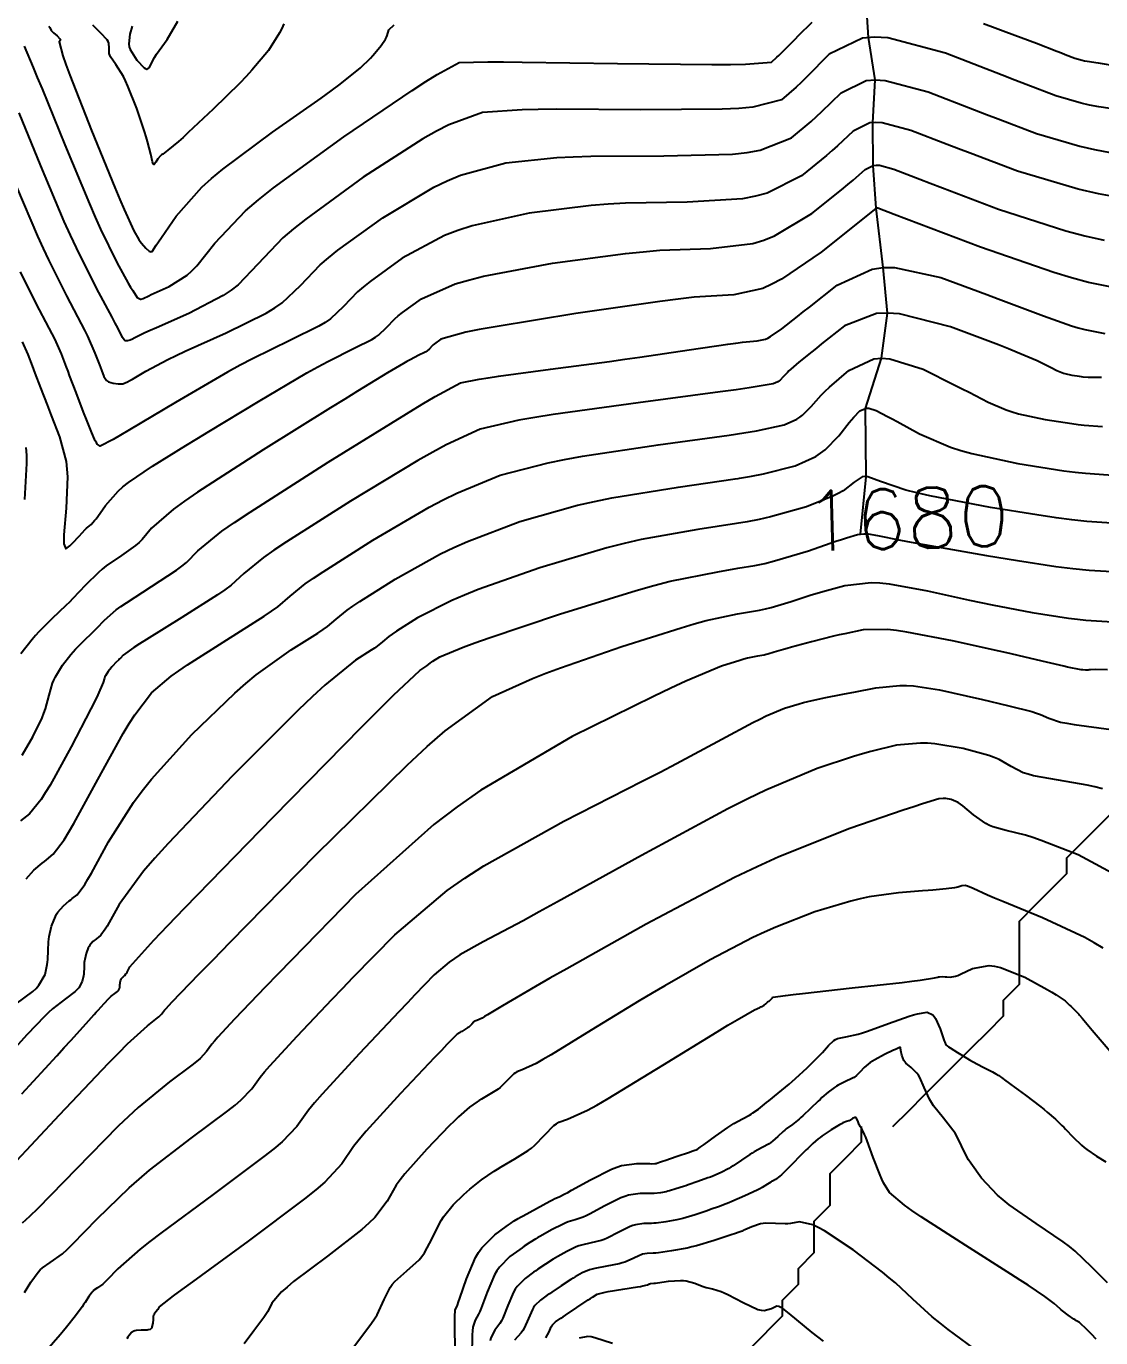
# Model space of a CAD drawing. Header units: metres. Extents: x 837475 to 838479, y 1189012 to 1191015.
# Drawn here: x 837773.2 to 837841.2, y 1189098.1 to 1189181 of the extents above; entities that cross this region are included whole.
import ezdxf

# ---------------------------------------------------------------- set-up
doc = ezdxf.new("R2010")
doc.units = ezdxf.units.M
doc.header["$LTSCALE"] = 0.3
for name, color, linetype in [('COTAS 10', 1, 'Continuous'), ('COTAS INT', 252, 'Continuous'), ('DRENAJE', 5, 'Continuous')]:
    doc.layers.add(name, color=color, linetype=linetype)
doc.styles.get("Standard").update_dxf_attribs({"font": 'simplex.shx'})

msp = doc.modelspace()

# ---------------------------------------------------------------- linework, layer by layer
at = {"layer": 'COTAS 10'}
for points in [[(837773.054, 1189179.788), (837773.627, 1189178.432), (837773.885, 1189177.808), (837774.185, 1189177.076), (837775.626, 1189173.535), (837777.177, 1189169.812), (837777.547, 1189168.965), (837777.891, 1189168.199), (837778.919, 1189166.098), (837779.639, 1189164.799), (837779.789, 1189164.539), (837779.919, 1189164.322), (837780.209, 1189163.896), (837780.36, 1189163.798), (837780.401, 1189163.787), (837780.442, 1189163.783), (837780.59, 1189163.829), (837780.929, 1189164), (837781.091, 1189164.075), (837781.283, 1189164.162), (837782.221, 1189164.577), (837783.354, 1189165.298), (837783.667, 1189165.578), (837783.981, 1189165.893), (837785.114, 1189167.32), (837787.056, 1189169.359), (837787.88, 1189170.06), (837788.827, 1189170.819), (837793.281, 1189174.053), (837797.601, 1189176.976), (837798.464, 1189177.54), (837799.183, 1189177.997), (837800.575, 1189178.761), (837802.383, 1189178.792), (837803.363, 1189178.786), (837804.551, 1189178.775), (837810.575, 1189178.686), (837816.561, 1189178.622), (837817.725, 1189178.627), (837818.675, 1189178.642), (837820.324, 1189178.778), (837820.662, 1189179.078), (837820.786, 1189179.196), (837820.922, 1189179.329), (837821.52, 1189179.935), (837822.336, 1189180.749), (837822.608, 1189181.012), (837822.902, 1189181.292)], [(837833.726, 1189181.223), (837834.471, 1189180.951), (837835.153, 1189180.7), (837837.085, 1189179.971), (837838.38, 1189179.469), (837838.66, 1189179.36), (837838.906, 1189179.265), (837839.511, 1189179.033), (837839.972, 1189178.898), (837840.127, 1189178.864), (837840.294, 1189178.831), (837840.997, 1189178.726), (837842.23, 1189178.52)], [(837843.664, 1189164.176), (837840.368, 1189164.832), (837839.305, 1189165.122), (837838.176, 1189165.459), (837833.554, 1189167.068), (837828.075, 1189169.146), (837827.05, 1189169.534), (837827.007, 1189169.544), (837826.996, 1189169.544), (837826.986, 1189169.542), (837826.953, 1189169.527), (837826.399, 1189169.089), (837823.458, 1189166.763), (837820.966, 1189165.047), (837820.352, 1189164.721), (837819.771, 1189164.461), (837817.95, 1189164.065), (837815.44, 1189163.899), (837814.425, 1189163.785), (837813.271, 1189163.642), (837807.95, 1189162.876), (837802.852, 1189162.042), (837801.839, 1189161.855), (837800.999, 1189161.688), (837799.406, 1189161.243), (837799.012, 1189160.957), (837798.928, 1189160.889), (837798.855, 1189160.828), (837798.684, 1189160.647), (837798.522, 1189160.494), (837798.456, 1189160.45), (837798.38, 1189160.404), (837798.028, 1189160.23), (837797.472, 1189159.951), (837797.268, 1189159.838), (837797.042, 1189159.711), (837796.044, 1189159.123), (837794.142, 1189157.958), (837793.346, 1189157.465), (837792.434, 1189156.9), (837788.166, 1189154.244), (837784.025, 1189151.579), (837783.193, 1189151.007), (837782.496, 1189150.507), (837781.115, 1189149.299), (837780.521, 1189148.584), (837780.321, 1189148.395), (837780.105, 1189148.209), (837779.2, 1189147.57), (837778.24, 1189146.909), (837777.991, 1189146.71), (837777.748, 1189146.503), (837776.933, 1189145.699), (837776.142, 1189144.857), (837775.915, 1189144.626), (837775.685, 1189144.396), (837774.826, 1189143.577), (837773.986, 1189142.743), (837773.767, 1189142.504), (837773.555, 1189142.262), (837772.838, 1189141.359)], [(837773.103, 1189151.116), (837773.232, 1189153.38), (837773.216, 1189153.915), (837773.176, 1189154.41)], [(837843.123, 1189149.535), (837840.263, 1189149.722), (837839.325, 1189149.827), (837838.324, 1189149.954), (837837.105, 1189150.146), (837834.178, 1189150.605), (837830.335, 1189151.345), (837829.525, 1189151.529), (837828.824, 1189151.703), (837827.21, 1189152.255), (837826.411, 1189152.547), (837826.224, 1189152.558), (837826.053, 1189152.537), (837825.56, 1189152.209), (837824.856, 1189151.649), (837824.551, 1189151.483), (837824.198, 1189151.312), (837822.529, 1189150.654), (837820.272, 1189150.014), (837819.549, 1189149.855), (837818.784, 1189149.703), (837818.113, 1189149.599), (837815.669, 1189149.218), (837812.071, 1189148.581), (837811.003, 1189148.333), (837809.903, 1189148.054), (837805.669, 1189146.788), (837801.78, 1189145.408), (837800.899, 1189145.058), (837800.102, 1189144.721), (837797.926, 1189143.62), (837796.598, 1189142.773), (837796.335, 1189142.597), (837796.117, 1189142.446), (837795.709, 1189142.113), (837795.381, 1189141.832), (837795.214, 1189141.715), (837795.013, 1189141.58), (837794.014, 1189140.949), (837792.081, 1189139.376), (837791.292, 1189138.647), (837790.393, 1189137.791), (837786.231, 1189133.639), (837782.163, 1189129.36), (837781.323, 1189128.423), (837780.608, 1189127.594), (837779.061, 1189125.499), (837778.437, 1189124.353), (837778.303, 1189124.123), (837778.187, 1189123.932), (837777.908, 1189123.555), (837777.729, 1189123.413), (837777.675, 1189123.369), (837777.62, 1189123.324), (837777.407, 1189123.145), (837777.203, 1189122.915), (837777.155, 1189122.837), (837777.109, 1189122.753), (837776.972, 1189122.4), (837776.881, 1189122.023), (837776.865, 1189121.924), (837776.852, 1189121.827), (837776.84, 1189121.499), (837776.83, 1189121.174), (837776.82, 1189121.08), (837776.806, 1189120.983), (837776.727, 1189120.62), (837776.503, 1189120.225), (837776.398, 1189120.109), (837776.274, 1189119.99), (837775.67, 1189119.536), (837774.856, 1189118.902), (837774.599, 1189118.67), (837774.33, 1189118.413), (837773.244, 1189117.277), (837772.086, 1189115.991)], [(837841.261, 1189132.803), (837840.782, 1189132.934), (837840.296, 1189133.052), (837838.487, 1189133.369), (837836.902, 1189133.64), (837836.557, 1189133.73), (837836.252, 1189133.826), (837835.491, 1189134.224), (837834.723, 1189134.664), (837834.415, 1189134.787), (837834.065, 1189134.909), (837832.453, 1189135.353), (837830.66, 1189135.655), (837830.196, 1189135.689), (837829.746, 1189135.701), (837828.236, 1189135.563), (837826.602, 1189135.169), (837826.073, 1189135.019), (837825.512, 1189134.852), (837823.212, 1189134.104), (837819.976, 1189132.734), (837818.826, 1189132.175), (837817.565, 1189131.539), (837812.092, 1189128.593), (837806.79, 1189125.655), (837805.638, 1189125.023), (837804.622, 1189124.471), (837802.092, 1189123.132), (837800.618, 1189122.311), (837800.268, 1189122.084), (837799.943, 1189121.857), (837798.98, 1189121.041), (837797.771, 1189119.783), (837797.291, 1189119.278), (837796.749, 1189118.705), (837794.265, 1189116.069), (837791.896, 1189113.49), (837791.426, 1189112.952), (837791.037, 1189112.491), (837790.301, 1189111.462), (837789.363, 1189110.479), (837788.846, 1189110.048), (837788.217, 1189109.547), (837785.016, 1189107.16), (837781.702, 1189104.711), (837781.001, 1189104.17), (837780.394, 1189103.69), (837778.986, 1189102.452), (837778.304, 1189101.751), (837778.155, 1189101.609), (837778.022, 1189101.488), (837777.687, 1189101.241), (837777.47, 1189101.098), (837777.411, 1189101.043), (837777.354, 1189100.981), (837777.153, 1189100.704), (837776.903, 1189100.321), (837776.814, 1189100.193), (837776.716, 1189100.055), (837776.294, 1189099.477), (837775.726, 1189098.754), (837775.536, 1189098.525), (837775.332, 1189098.283), (837774.479, 1189097.304)], [(837841.571, 1189101.573), (837840.563, 1189102.572), (837839.53, 1189103.567), (837839.167, 1189103.861), (837838.771, 1189104.163), (837837.065, 1189105.321), (837835.366, 1189106.497), (837834.974, 1189106.811), (837834.616, 1189107.118), (837833.609, 1189108.184), (837832.939, 1189109.126), (837832.794, 1189109.355), (837832.666, 1189109.57), (837832.35, 1189110.234), (837832.051, 1189110.851), (837831.933, 1189111.036), (837831.8, 1189111.228), (837831.196, 1189111.976), (837830.582, 1189112.754), (837830.444, 1189112.966), (837830.32, 1189113.176), (837829.984, 1189113.92), (837829.707, 1189114.56), (837829.62, 1189114.704), (837829.528, 1189114.834), (837829.155, 1189115.184), (837828.819, 1189115.461), (837828.749, 1189115.545), (837828.69, 1189115.632), (837828.562, 1189115.973), (837828.511, 1189116.265), (837828.501, 1189116.322), (837828.493, 1189116.368), (837828.478, 1189116.448), (837828.473, 1189116.457), (837828.471, 1189116.461), (837828.465, 1189116.463), (837828.45, 1189116.46), (837828.444, 1189116.458), (837828.418, 1189116.448), (837828.255, 1189116.372), (837828.163, 1189116.329), (837828.051, 1189116.276), (837827.479, 1189116.002), (837826.853, 1189115.67), (837826.707, 1189115.58), (837826.572, 1189115.491), (837826.186, 1189115.176), (837825.925, 1189114.91), (837825.87, 1189114.852), (837825.822, 1189114.8), (837825.71, 1189114.67), (837825.564, 1189114.561), (837825.494, 1189114.522), (837825.412, 1189114.479), (837825.011, 1189114.295), (837824.549, 1189114.067), (837824.429, 1189113.996), (837824.312, 1189113.922), (837823.915, 1189113.629), (837823.515, 1189113.278), (837823.396, 1189113.168), (837823.273, 1189113.052), (837822.797, 1189112.586), (837822.316, 1189112.126), (837822.19, 1189112.015), (837822.066, 1189111.911), (837821.644, 1189111.59), (837821.259, 1189111.304), (837821.159, 1189111.222), (837821.061, 1189111.138), (837820.733, 1189110.825), (837820.389, 1189110.52), (837820.282, 1189110.442), (837820.171, 1189110.367), (837819.725, 1189110.118), (837819.234, 1189109.855), (837819.094, 1189109.771), (837818.952, 1189109.681), (837818.426, 1189109.319), (837817.901, 1189108.959), (837817.759, 1189108.872), (837817.62, 1189108.79), (837817.132, 1189108.538), (837816.618, 1189108.319), (837816.462, 1189108.258), (837816.301, 1189108.196), (837815.671, 1189107.971), (837815.052, 1189107.76), (837814.898, 1189107.708), (837814.751, 1189107.659), (837814.281, 1189107.503), (837813.875, 1189107.381), (837813.767, 1189107.354), (837813.662, 1189107.329), (837813.3, 1189107.262), (837812.893, 1189107.225), (837812.76, 1189107.22), (837812.617, 1189107.216), (837812.027, 1189107.219), (837811.287, 1189107.107), (837811.049, 1189107.031), (837810.798, 1189106.936), (837809.774, 1189106.427), (837808.809, 1189105.906), (837808.594, 1189105.802), (837808.403, 1189105.715), (837807.905, 1189105.549), (837807.465, 1189105.42), (837807.311, 1189105.357), (837807.143, 1189105.282), (837806.419, 1189104.914), (837805.711, 1189104.522), (837805.554, 1189104.432), (837805.412, 1189104.35), (837805.04, 1189104.121), (837804.686, 1189103.877), (837804.557, 1189103.784), (837804.413, 1189103.682), (837803.782, 1189103.222), (837803.121, 1189102.557), (837802.959, 1189102.325), (837802.807, 1189102.071), (837802.334, 1189100.981), (837801.967, 1189099.962), (837801.881, 1189099.754), (837801.802, 1189099.577), (837801.576, 1189099.206), (837801.436, 1189098.759), (837801.411, 1189098.536), (837801.393, 1189098.269), (837801.38, 1189096.943)]]:
    msp.add_lwpolyline(points, dxfattribs=at)
at = {"layer": 'COTAS INT'}
for points in [[(837779.892, 1189181.05), (837779.737, 1189180.541), (837779.665, 1189179.923), (837779.701, 1189179.747), (837779.76, 1189179.568), (837780.175, 1189178.902), (837780.647, 1189178.414), (837780.742, 1189178.348), (837780.822, 1189178.311), (837780.983, 1189178.425), (837781.19, 1189178.884), (837781.299, 1189179.064), (837781.43, 1189179.268), (837782.091, 1189180.196), (837782.78, 1189181.363)], [(837774.618, 1189181.056), (837774.673, 1189180.957), (837774.77, 1189180.781), (837774.835, 1189180.71), (837774.87, 1189180.676), (837774.914, 1189180.636), (837775.133, 1189180.443), (837775.319, 1189180.244), (837775.341, 1189180.2), (837775.349, 1189180.162), (837775.273, 1189180.067), (837775.489, 1189179.168), (837775.682, 1189178.623), (837775.932, 1189177.949), (837777.315, 1189174.447), (837778.795, 1189170.835), (837779.107, 1189170.092), (837779.376, 1189169.461), (837779.992, 1189168.111), (837780.315, 1189167.563), (837780.398, 1189167.437), (837780.479, 1189167.323), (837780.752, 1189167.005), (837780.969, 1189166.825), (837781.014, 1189166.798), (837781.054, 1189166.781), (837781.143, 1189166.802), (837781.405, 1189167.196), (837781.553, 1189167.414), (837781.734, 1189167.68), (837782.659, 1189169.032), (837784.287, 1189170.858), (837784.911, 1189171.422), (837785.611, 1189172.011), (837788.764, 1189174.351), (837791.833, 1189176.497), (837792.48, 1189176.965), (837793.039, 1189177.377), (837794.324, 1189178.408), (837794.959, 1189179.034), (837795.108, 1189179.19), (837795.245, 1189179.339), (837795.644, 1189179.818), (837795.912, 1189180.234), (837795.968, 1189180.344), (837796.015, 1189180.452), (837796.116, 1189180.823), (837796.447, 1189181.129)], [(837789.481, 1189181.193), (837789.357, 1189180.909), (837789.211, 1189180.618), (837788.503, 1189179.519), (837787.451, 1189178.257), (837787.089, 1189177.863), (837786.695, 1189177.45), (837785.019, 1189175.799), (837783.435, 1189174.321), (837783.101, 1189174.016), (837782.811, 1189173.758), (837782.142, 1189173.202), (837781.816, 1189172.961), (837781.744, 1189172.9), (837781.68, 1189172.842), (837781.512, 1189172.654), (837781.38, 1189172.456), (837781.357, 1189172.419), (837781.286, 1189172.301), (837781.215, 1189172.336), (837781.191, 1189172.396), (837781.166, 1189172.477), (837781.061, 1189172.947), (837780.853, 1189173.761), (837780.764, 1189174.059), (837780.661, 1189174.387), (837780.171, 1189175.832), (837779.617, 1189177.263), (837779.473, 1189177.581), (837779.333, 1189177.867), (837778.86, 1189178.618), (837778.522, 1189179.102), (837778.467, 1189179.218), (837778.429, 1189179.328), (837778.428, 1189179.661), (837778.412, 1189179.98), (837778.364, 1189180.08), (837778.296, 1189180.185), (837777.894, 1189180.607), (837777.399, 1189181.118)], [(837843.46, 1189175.58), (837841.021, 1189175.945), (837840.441, 1189176.058), (837839.903, 1189176.176), (837838.304, 1189176.646), (837836.426, 1189177.366), (837835.711, 1189177.641), (837834.912, 1189177.95), (837831.322, 1189179.342), (837827.678, 1189180.309), (837826.843, 1189180.35), (837826.085, 1189180.293), (837823.979, 1189179.268), (837822.535, 1189177.813), (837822.195, 1189177.484), (837821.881, 1189177.187), (837820.96, 1189176.383), (837819.137, 1189175.926), (837818.253, 1189175.848), (837817.204, 1189175.791), (837812.05, 1189175.761), (837806.729, 1189175.8), (837805.575, 1189175.786), (837804.56, 1189175.762), (837802.05, 1189175.584), (837799.916, 1189174.806), (837799.139, 1189174.403), (837798.281, 1189173.918), (837794.506, 1189171.491), (837790.864, 1189168.846), (837790.089, 1189168.226), (837789.416, 1189167.653), (837787.828, 1189165.985), (837786.596, 1189164.685), (837786.146, 1189164.344), (837785.65, 1189164.01), (837783.468, 1189162.873), (837781.43, 1189161.976), (837781.024, 1189161.795), (837780.688, 1189161.642), (837780.044, 1189161.331), (837779.857, 1189161.227), (837779.807, 1189161.204), (837779.758, 1189161.185), (837779.592, 1189161.137), (837779.447, 1189161.153), (837779.413, 1189161.174), (837779.381, 1189161.202), (837779.284, 1189161.362), (837778.982, 1189161.965), (837778.82, 1189162.272), (837778.624, 1189162.639), (837777.633, 1189164.474), (837776.354, 1189167.019), (837775.976, 1189167.834), (837775.588, 1189168.697), (837774.102, 1189172.215), (837772.736, 1189175.557)], [(837772.578, 1189170.895), (837773.904, 1189167.757), (837774.25, 1189166.987), (837774.587, 1189166.26), (837775.728, 1189163.991), (837776.663, 1189162.224), (837776.87, 1189161.813), (837777.054, 1189161.437), (837777.534, 1189160.363), (837777.823, 1189159.619), (837777.888, 1189159.451), (837777.947, 1189159.3), (837778.103, 1189158.891), (837778.262, 1189158.641), (837778.323, 1189158.59), (837778.39, 1189158.547), (837778.693, 1189158.459), (837778.998, 1189158.431), (837779.066, 1189158.427), (837779.128, 1189158.424), (837779.293, 1189158.426), (837779.588, 1189158.555), (837779.732, 1189158.632), (837779.902, 1189158.728), (837780.741, 1189159.221), (837782.138, 1189159.965), (837782.661, 1189160.219), (837783.242, 1189160.493), (837785.829, 1189161.654), (837788.359, 1189162.902), (837788.904, 1189163.231), (837789.381, 1189163.552), (837790.542, 1189164.651), (837791.776, 1189165.946), (837792.299, 1189166.392), (837792.901, 1189166.874), (837795.731, 1189168.929), (837798.96, 1189170.861), (837799.814, 1189171.266), (837800.65, 1189171.615), (837803.525, 1189172.407), (837806.738, 1189172.732), (837807.788, 1189172.786), (837808.907, 1189172.825), (837813.525, 1189172.837), (837817.848, 1189172.96), (837818.78, 1189173.068), (837819.598, 1189173.209), (837821.596, 1189173.987), (837822.838, 1189175.026), (837823.179, 1189175.332), (837823.519, 1189175.645), (837824.734, 1189176.842), (837826.312, 1189177.609), (837826.88, 1189177.652), (837827.505, 1189177.621), (837830.235, 1189176.897), (837833.174, 1189175.76), (837833.931, 1189175.469), (837834.662, 1189175.188), (837837.097, 1189174.259), (837839.834, 1189173.454), (837840.755, 1189173.252), (837841.748, 1189173.059)], [(837842.396, 1189170.182), (837841.016, 1189170.453), (837839.732, 1189170.737), (837835.891, 1189171.872), (837832.899, 1189173.01), (837832.15, 1189173.296), (837831.437, 1189173.57), (837829.148, 1189174.453), (837827.332, 1189174.934), (837826.917, 1189174.955), (837826.539, 1189174.926), (837825.49, 1189174.416), (837824.502, 1189173.478), (837824.163, 1189173.18), (837823.796, 1189172.866), (837822.232, 1189171.591), (837820.06, 1189170.493), (837819.308, 1189170.289), (837818.491, 1189170.129), (837815, 1189169.913), (837811.084, 1189169.85), (837810, 1189169.786), (837808.916, 1189169.702), (837805, 1189169.23), (837801.384, 1189168.424), (837800.489, 1189168.129), (837799.64, 1189167.803), (837796.956, 1189166.367), (837794.938, 1189164.902), (837794.509, 1189164.558), (837794.136, 1189164.24), (837793.256, 1189163.316), (837792.428, 1189162.533), (837792.088, 1189162.304), (837791.699, 1189162.069), (837789.895, 1189161.18), (837787.491, 1189160.015), (837786.724, 1189159.607), (837785.913, 1189159.162), (837782.618, 1189157.248), (837779.709, 1189155.511), (837779.141, 1189155.179), (837778.676, 1189154.911), (837777.857, 1189154.477), (837777.679, 1189154.615), (837777.619, 1189154.706), (837777.555, 1189154.821), (837777.282, 1189155.43), (837776.952, 1189156.269), (837776.852, 1189156.528), (837776.748, 1189156.8), (837776.338, 1189157.882), (837775.931, 1189158.962), (837775.828, 1189159.232), (837775.73, 1189159.49), (837775.41, 1189160.319), (837774.988, 1189161.263), (837774.826, 1189161.594), (837774.644, 1189161.954), (837773.823, 1189163.507), (837772.82, 1189165.502)], [(837772.922, 1189161.089), (837773.286, 1189160.275), (837773.562, 1189159.56), (837773.647, 1189159.338), (837773.735, 1189159.105), (837774.086, 1189158.174), (837774.499, 1189157.091), (837774.627, 1189156.762), (837774.761, 1189156.42), (837775.291, 1189155.079), (837775.703, 1189153.519), (837775.761, 1189153.039), (837775.796, 1189152.537), (837775.72, 1189150.552), (837775.572, 1189148.868), (837775.561, 1189148.556), (837775.564, 1189148.312), (837775.681, 1189147.99), (837775.933, 1189148.182), (837776.02, 1189148.262), (837776.115, 1189148.353), (837776.522, 1189148.781), (837776.916, 1189149.203), (837777.004, 1189149.291), (837777.082, 1189149.367), (837777.286, 1189149.536), (837777.512, 1189149.773), (837777.604, 1189149.891), (837777.709, 1189150.033), (837778.196, 1189150.736), (837778.999, 1189151.637), (837779.304, 1189151.904), (837779.645, 1189152.178), (837781.175, 1189153.229), (837783.277, 1189154.524), (837783.979, 1189154.952), (837784.732, 1189155.41), (837787.886, 1189157.316), (837790.942, 1189159.115), (837791.635, 1189159.505), (837792.26, 1189159.849), (837793.962, 1189160.705), (837795.04, 1189161.237), (837795.272, 1189161.377), (837795.475, 1189161.513), (837795.97, 1189161.982), (837796.496, 1189162.534), (837796.719, 1189162.723), (837796.975, 1189162.929), (837798.181, 1189163.805), (837800.319, 1189164.745), (837801.164, 1189164.992), (837802.118, 1189165.233), (837806.475, 1189166.053), (837811.093, 1189166.672), (837812.212, 1189166.785), (837813.262, 1189166.875), (837816.475, 1189166.989), (837819.135, 1189167.298), (837819.836, 1189167.51), (837820.521, 1189167.777), (837822.869, 1189169.196), (837824.753, 1189170.705), (837825.147, 1189171.029), (837825.485, 1189171.311), (837826.246, 1189171.99), (837826.766, 1189172.243), (837826.954, 1189172.257), (837827.16, 1189172.247), (837828.061, 1189172.008), (837829.699, 1189171.379), (837830.37, 1189171.123), (837831.135, 1189170.832), (837834.684, 1189169.484), (837838.94, 1189168.104), (837840.151, 1189167.791), (837841.376, 1189167.51)], [(837772.918, 1189134.948), (837773.603, 1189136.103), (837774.185, 1189137.306), (837774.306, 1189137.601), (837774.41, 1189137.878), (837774.643, 1189138.741), (837774.845, 1189139.488), (837774.929, 1189139.693), (837775.025, 1189139.897), (837775.476, 1189140.627), (837776.007, 1189141.306), (837776.155, 1189141.479), (837776.303, 1189141.644), (837776.84, 1189142.185), (837777.364, 1189142.686), (837777.505, 1189142.826), (837777.643, 1189142.967), (837778.126, 1189143.482), (837778.87, 1189144.123), (837779.173, 1189144.344), (837779.518, 1189144.583), (837781.113, 1189145.604), (837782.699, 1189146.646), (837783.037, 1189146.899), (837783.332, 1189147.135), (837784.033, 1189147.862), (837785.552, 1189149.101), (837786.362, 1189149.662), (837787.341, 1189150.317), (837792.283, 1189153.469), (837797.243, 1189156.531), (837798.232, 1189157.13), (837799.056, 1189157.621), (837800.647, 1189158.493), (837801.827, 1189158.727), (837802.393, 1189158.815), (837803.061, 1189158.913), (837806.337, 1189159.353), (837810.087, 1189159.849), (837811.054, 1189159.982), (837811.99, 1189160.114), (837815.115, 1189160.575), (837817.555, 1189160.936), (837818.06, 1189161.004), (837818.49, 1189161.059), (837819.425, 1189161.14), (837819.936, 1189161.252), (837820.099, 1189161.325), (837820.271, 1189161.416), (837820.97, 1189161.898), (837821.97, 1189162.686), (837822.332, 1189162.971), (837822.731, 1189163.285), (837824.479, 1189164.658), (837826.693, 1189165.685), (837827.386, 1189165.779), (837828.114, 1189165.792), (837831.03, 1189165.155), (837833.937, 1189164.068), (837834.659, 1189163.798), (837835.344, 1189163.54), (837837.521, 1189162.718), (837839.298, 1189162.1), (837839.733, 1189161.97), (837840.142, 1189161.859), (837841.409, 1189161.606)], [(837841.191, 1189158.821), (837841.129, 1189158.826), (837841.07, 1189158.829), (837840.891, 1189158.834), (837840.714, 1189158.833), (837840.656, 1189158.834), (837840.596, 1189158.834), (837840.347, 1189158.837), (837840.029, 1189158.858), (837839.925, 1189158.87), (837839.814, 1189158.884), (837839.353, 1189158.956), (837838.895, 1189159.056), (837838.785, 1189159.087), (837838.682, 1189159.12), (837838.373, 1189159.252), (837838.025, 1189159.435), (837837.898, 1189159.5), (837837.758, 1189159.57), (837837.14, 1189159.876), (837835.869, 1189160.417), (837835.317, 1189160.635), (837834.677, 1189160.884), (837831.643, 1189162.032), (837828.424, 1189162.859), (837827.667, 1189162.905), (837826.97, 1189162.872), (837824.937, 1189162.092), (837823.491, 1189160.951), (837823.163, 1189160.69), (837822.867, 1189160.453), (837822.06, 1189159.796), (837821.543, 1189159.348), (837821.429, 1189159.242), (837821.329, 1189159.145), (837821.073, 1189158.863), (837820.87, 1189158.655), (837820.802, 1189158.606), (837820.73, 1189158.559), (837820.427, 1189158.421), (837818.916, 1189158.168), (837818.082, 1189158.05), (837817.068, 1189157.911), (837811.902, 1189157.234), (837806.51, 1189156.484), (837805.353, 1189156.298), (837804.342, 1189156.122), (837801.902, 1189155.567), (837799.737, 1189154.568), (837798.899, 1189154.112), (837797.957, 1189153.579), (837793.694, 1189151.007), (837789.656, 1189148.431), (837788.856, 1189147.896), (837788.194, 1189147.438), (837786.952, 1189146.424), (837786.143, 1189145.687), (837785.753, 1189145.402), (837785.292, 1189145.083), (837783.027, 1189143.639), (837780.796, 1189142.258), (837780.356, 1189141.978), (837779.992, 1189141.743), (837779.32, 1189141.264), (837779.144, 1189141.077), (837779.094, 1189141.026), (837779.043, 1189140.975), (837778.853, 1189140.793), (837778.658, 1189140.597), (837778.604, 1189140.537), (837778.55, 1189140.474), (837778.357, 1189140.228), (837778.194, 1189139.963), (837778.159, 1189139.888), (837778.128, 1189139.814), (837778.055, 1189139.543), (837777.719, 1189138.752), (837777.522, 1189138.351), (837777.28, 1189137.869), (837776.034, 1189135.471), (837774.692, 1189133.047), (837774.391, 1189132.549), (837774.119, 1189132.126), (837773.392, 1189131.226), (837772.826, 1189130.779)], [(837773.179, 1189127.109), (837773.675, 1189127.671), (837774.195, 1189128.107), (837774.33, 1189128.218), (837774.46, 1189128.324), (837774.897, 1189128.669), (837775.577, 1189129.588), (837775.862, 1189130.056), (837776.187, 1189130.617), (837777.71, 1189133.411), (837779.321, 1189136.315), (837779.703, 1189136.946), (837780.057, 1189137.5), (837781.103, 1189138.874), (837782.359, 1189139.927), (837782.845, 1189140.279), (837783.392, 1189140.657), (837785.869, 1189142.241), (837788.229, 1189143.729), (837788.702, 1189144.048), (837789.097, 1189144.325), (837789.871, 1189144.987), (837790.835, 1189145.774), (837791.349, 1189146.129), (837791.97, 1189146.545), (837795.105, 1189148.544), (837798.672, 1189150.626), (837799.566, 1189151.094), (837800.418, 1189151.514), (837803.158, 1189152.64), (837806.195, 1189153.433), (837807.236, 1189153.643), (837808.364, 1189153.849), (837813.158, 1189154.562), (837817.64, 1189155.175), (837818.571, 1189155.318), (837819.368, 1189155.45), (837821.128, 1189155.832), (837821.926, 1189156.198), (837822.118, 1189156.32), (837822.296, 1189156.451), (837822.832, 1189156.998), (837823.472, 1189157.715), (837823.715, 1189157.953), (837823.988, 1189158.209), (837825.21, 1189159.272), (837826.789, 1189159.999), (837827.286, 1189160.042), (837827.808, 1189160.016), (837829.911, 1189159.351), (837831.925, 1189158.352), (837832.392, 1189158.117), (837832.819, 1189157.899), (837834.034, 1189157.259), (837835.167, 1189156.773), (837835.544, 1189156.652), (837835.947, 1189156.537), (837837.628, 1189156.172), (837839.317, 1189155.907), (837839.725, 1189155.855), (837840.107, 1189155.813), (837841.272, 1189155.736)], [(837772.554, 1189119.203), (837773.593, 1189119.983), (837773.806, 1189120.187), (837773.987, 1189120.387), (837774.372, 1189121.066), (837774.507, 1189121.691), (837774.531, 1189121.856), (837774.55, 1189122.019), (837774.566, 1189122.577), (837774.588, 1189123.142), (837774.609, 1189123.308), (837774.637, 1189123.478), (837774.793, 1189124.127), (837775.029, 1189124.734), (837775.108, 1189124.879), (837775.191, 1189125.012), (837775.541, 1189125.408), (837775.908, 1189125.716), (837776.002, 1189125.794), (837776.094, 1189125.868), (837776.402, 1189126.112), (837776.882, 1189126.76), (837777.082, 1189127.09), (837777.312, 1189127.485), (837778.385, 1189129.455), (837779.965, 1189131.955), (837780.513, 1189132.684), (837781.11, 1189133.43), (837783.667, 1189136.257), (837786.376, 1189138.859), (837787.069, 1189139.463), (837787.737, 1189140.016), (837789.941, 1189141.595), (837791.621, 1189142.655), (837791.958, 1189142.881), (837792.239, 1189143.079), (837792.79, 1189143.55), (837793.476, 1189144.11), (837793.842, 1189144.363), (837794.284, 1189144.659), (837796.515, 1189146.082), (837799.387, 1189147.674), (837800.232, 1189148.076), (837801.099, 1189148.461), (837804.413, 1189149.714), (837808.049, 1189150.743), (837809.12, 1189150.988), (837810.218, 1189151.215), (837814.413, 1189151.89), (837818.031, 1189152.413), (837818.212, 1189152.439), (837818.31, 1189152.456), (837819.06, 1189152.586), (837819.82, 1189152.732), (837821.828, 1189153.243), (837823.123, 1189153.836), (837823.433, 1189154.034), (837823.722, 1189154.246), (837824.592, 1189155.134), (837825.241, 1189155.974), (837825.392, 1189156.156), (837825.529, 1189156.317), (837825.921, 1189156.716), (837826.266, 1189156.875), (837826.375, 1189156.884), (837826.489, 1189156.879), (837826.949, 1189156.733), (837827.673, 1189156.36), (837827.953, 1189156.21), (837828.268, 1189156.041), (837829.695, 1189155.265), (837831.653, 1189154.426), (837832.303, 1189154.217), (837832.999, 1189154.019), (837835.903, 1189153.389), (837838.82, 1189152.931), (837839.525, 1189152.841), (837840.185, 1189152.767), (837842.198, 1189152.636)], [(837772.897, 1189113.518), (837775.118, 1189115.931), (837775.59, 1189116.446), (837776, 1189116.895), (837776.966, 1189117.962), (837777.483, 1189118.543), (837777.61, 1189118.685), (837777.73, 1189118.819), (837778.104, 1189119.236), (837778.409, 1189119.555), (837778.485, 1189119.627), (837778.557, 1189119.692), (837778.785, 1189119.87), (837778.954, 1189119.997), (837778.989, 1189120.031), (837779.019, 1189120.063), (837779.082, 1189120.174), (837779.104, 1189120.276), (837779.108, 1189120.303), (837779.111, 1189120.329), (837779.113, 1189120.421), (837779.117, 1189120.513), (837779.12, 1189120.54), (837779.125, 1189120.567), (837779.15, 1189120.673), (837779.189, 1189120.773), (837779.202, 1189120.796), (837779.215, 1189120.818), (837779.272, 1189120.883), (837779.332, 1189120.933), (837779.348, 1189120.945), (837779.363, 1189120.958), (837779.413, 1189120.997), (837779.491, 1189121.103), (837779.524, 1189121.157), (837779.561, 1189121.221), (837779.737, 1189121.543), (837781.251, 1189123.234), (837782.133, 1189124.162), (837783.215, 1189125.289), (837788.795, 1189131.021), (837794.41, 1189136.723), (837795.515, 1189137.831), (837796.425, 1189138.736), (837798.086, 1189140.303), (837798.406, 1189140.505), (837798.47, 1189140.548), (837798.523, 1189140.586), (837798.628, 1189140.675), (837798.759, 1189140.782), (837798.828, 1189140.83), (837798.912, 1189140.887), (837799.337, 1189141.157), (837800.816, 1189141.769), (837801.565, 1189142.04), (837802.461, 1189142.355), (837806.924, 1189143.861), (837811.757, 1189145.364), (837812.886, 1189145.678), (837813.925, 1189145.947), (837816.924, 1189146.546), (837818.194, 1189146.758), (837819.269, 1189146.936), (837819.895, 1189147.073), (837820.512, 1189147.223), (837822.658, 1189147.866), (837824.399, 1189148.467), (837824.761, 1189148.589), (837825.071, 1189148.692), (837825.755, 1189148.907), (837826.159, 1189148.949), (837826.292, 1189148.944), (837826.434, 1189148.932), (837827.025, 1189148.825), (837828.48, 1189148.538), (837829.166, 1189148.411), (837829.976, 1189148.264), (837833.928, 1189147.563), (837835.882, 1189147.26), (837838.308, 1189146.883), (837839.388, 1189146.749), (837840.411, 1189146.64), (837843.625, 1189146.441)], [(837772.29, 1189108.984), (837775.288, 1189112.187), (837778.386, 1189115.449), (837779.034, 1189116.113), (837779.591, 1189116.673), (837780.848, 1189117.83), (837781.388, 1189118.234), (837781.495, 1189118.318), (837781.582, 1189118.391), (837781.741, 1189118.557), (837781.865, 1189118.731), (837781.931, 1189118.809), (837782.01, 1189118.9), (837782.41, 1189119.336), (837784.104, 1189121.081), (837784.999, 1189121.998), (837786.079, 1189123.102), (837791.517, 1189128.655), (837797.27, 1189134.312), (837798.549, 1189135.482), (837799.69, 1189136.481), (837802.677, 1189138.655), (837805.206, 1189139.781), (837806.06, 1189140.119), (837806.98, 1189140.468), (837810.856, 1189141.82), (837814.601, 1189143.003), (837815.438, 1189143.244), (837816.189, 1189143.448), (837818.18, 1189143.874), (837819.567, 1189144.105), (837819.938, 1189144.186), (837820.303, 1189144.275), (837821.573, 1189144.655), (837822.842, 1189145.073), (837823.206, 1189145.185), (837823.576, 1189145.295), (837824.958, 1189145.679), (837826.625, 1189145.854), (837827.174, 1189145.832), (837827.761, 1189145.78), (837830.197, 1189145.342), (837832.845, 1189144.744), (837833.565, 1189144.593), (837834.28, 1189144.447), (837836.813, 1189143.97), (837839.112, 1189143.613), (837839.679, 1189143.543), (837840.216, 1189143.485), (837841.903, 1189143.381)], [(837841.585, 1189140.343), (837840.802, 1189140.357), (837840.497, 1189140.333), (837840.427, 1189140.329), (837840.362, 1189140.325), (837840.181, 1189140.321), (837840.02, 1189140.331), (837839.969, 1189140.337), (837839.916, 1189140.343), (837839.697, 1189140.377), (837839.25, 1189140.471), (837839.052, 1189140.516), (837838.822, 1189140.569), (837837.722, 1189140.827), (837836.015, 1189141.222), (837835.401, 1189141.361), (837834.727, 1189141.513), (837831.782, 1189142.172), (837828.881, 1189142.729), (837828.234, 1189142.818), (837827.654, 1189142.879), (837826.125, 1189142.861), (837824.962, 1189142.622), (837824.614, 1189142.543), (837824.253, 1189142.459), (837822.856, 1189142.108), (837821.597, 1189141.771), (837821.324, 1189141.696), (837821.084, 1189141.628), (837820.488, 1189141.445), (837820.094, 1189141.327), (837819.981, 1189141.299), (837819.866, 1189141.274), (837819.435, 1189141.202), (837818.817, 1189141.07), (837818.584, 1189141.007), (837818.325, 1189140.932), (837817.162, 1189140.565), (837814.902, 1189139.614), (837813.95, 1189139.17), (837812.856, 1189138.649), (837807.727, 1189136.117), (837801.941, 1189132.733), (837800.433, 1189131.675), (837798.966, 1189130.565), (837794.005, 1189126.117), (837789.976, 1189121.996), (837789.097, 1189121.091), (837788.319, 1189120.289), (837786.362, 1189118.247), (837785.305, 1189117.097), (837785.096, 1189116.857), (837784.922, 1189116.651), (837784.594, 1189116.192), (837784.176, 1189115.754), (837783.945, 1189115.561), (837783.665, 1189115.338), (837782.237, 1189114.273), (837780.272, 1189112.661), (837779.652, 1189112.092), (837778.999, 1189111.47), (837776.37, 1189108.781), (837773.928, 1189106.27), (837773.393, 1189105.76), (837772.919, 1189105.33)], [(837773.067, 1189100.952), (837773.48, 1189101.612), (837773.939, 1189102.247), (837774.071, 1189102.388), (837774.205, 1189102.514), (837774.703, 1189102.843), (837775.471, 1189103.409), (837775.774, 1189103.684), (837776.116, 1189104.011), (837777.678, 1189105.617), (837779.697, 1189107.58), (837780.326, 1189108.131), (837780.987, 1189108.686), (837783.627, 1189110.717), (837785.941, 1189112.442), (837786.395, 1189112.805), (837786.769, 1189113.117), (837787.448, 1189113.827), (837787.979, 1189114.571), (837788.261, 1189114.905), (837788.601, 1189115.293), (837790.313, 1189117.158), (837792.534, 1189119.497), (837793.194, 1189120.184), (837793.874, 1189120.889), (837796.493, 1189123.579), (837799.805, 1189126.387), (837800.922, 1189127.166), (837802.125, 1189127.947), (837807.194, 1189130.773), (837812.155, 1189133.289), (837813.291, 1189133.875), (837814.323, 1189134.413), (837817.194, 1189135.952), (837819.136, 1189136.998), (837819.583, 1189137.223), (837819.992, 1189137.422), (837821.14, 1189137.908), (837822.07, 1189138.196), (837822.341, 1189138.269), (837822.618, 1189138.34), (837823.667, 1189138.572), (837824.829, 1189138.799), (837825.177, 1189138.865), (837825.536, 1189138.934), (837826.93, 1189139.197), (837828.44, 1189139.345), (837828.872, 1189139.341), (837829.311, 1189139.317), (837830.947, 1189139.071), (837832.639, 1189138.69), (837833.113, 1189138.582), (837833.59, 1189138.472), (837835.33, 1189138.066), (837836.787, 1189137.692), (837837.086, 1189137.603), (837837.338, 1189137.52), (837837.87, 1189137.272), (837838.616, 1189137.036), (837839.004, 1189136.96), (837839.47, 1189136.88), (837841.807, 1189136.554)], [(837842.432, 1189127.182), (837839.723, 1189128.629), (837837.373, 1189129.543), (837836.851, 1189129.727), (837836.386, 1189129.88), (837835.168, 1189130.183), (837834.334, 1189130.4), (837834.109, 1189130.499), (837833.888, 1189130.616), (837833.111, 1189131.176), (837832.433, 1189131.732), (837832.274, 1189131.845), (837832.126, 1189131.941), (837831.694, 1189132.139), (837831.359, 1189132.196), (837831.272, 1189132.202), (837831.188, 1189132.204), (837830.906, 1189132.178), (837829.882, 1189131.858), (837829.331, 1189131.675), (837828.663, 1189131.451), (837825.283, 1189130.3), (837820.789, 1189128.508), (837819.418, 1189127.88), (837817.993, 1189127.194), (837812.389, 1189124.244), (837807.37, 1189121.431), (837806.314, 1189120.833), (837805.402, 1189120.314), (837803.313, 1189119.089), (837802.367, 1189118.513), (837802.176, 1189118.401), (837802.015, 1189118.311), (837801.692, 1189118.159), (837801.566, 1189118.114), (837801.531, 1189118.092), (837801.495, 1189118.065), (837801.363, 1189117.932), (837801.216, 1189117.781), (837801.171, 1189117.742), (837801.123, 1189117.705), (837800.933, 1189117.585), (837800.736, 1189117.472), (837800.683, 1189117.44), (837800.632, 1189117.407), (837800.452, 1189117.284), (837799.797, 1189116.634), (837799.445, 1189116.269), (837799.018, 1189115.823), (837796.864, 1189113.543), (837794.691, 1189111.154), (837794.253, 1189110.641), (837793.886, 1189110.19), (837793.154, 1189109.097), (837792.082, 1189107.933), (837791.5, 1189107.438), (837790.795, 1189106.869), (837787.222, 1189104.192), (837783.696, 1189101.633), (837783.022, 1189101.137), (837782.477, 1189100.735), (837781.601, 1189100.052), (837781.555, 1189099.954), (837781.509, 1189099.885), (837781.391, 1189099.73), (837781.279, 1189099.58), (837781.259, 1189099.546), (837781.243, 1189099.515), (837781.221, 1189099.433), (837781.22, 1189099.332), (837781.216, 1189099.289), (837781.211, 1189099.241), (837781.183, 1189099.013), (837781.136, 1189098.789), (837781.12, 1189098.743), (837781.103, 1189098.703), (837781.028, 1189098.616), (837780.887, 1189098.582), (837780.829, 1189098.576), (837780.762, 1189098.57), (837780.448, 1189098.563), (837780.13, 1189098.542), (837780.061, 1189098.528), (837780, 1189098.512), (837779.846, 1189098.424), (837779.684, 1189098.217), (837779.617, 1189098.126), (837779.542, 1189098.02)], [(837841.295, 1189122.732), (837840.745, 1189123.069), (837840.138, 1189123.408), (837837.472, 1189124.642), (837834.951, 1189125.684), (837834.435, 1189125.901), (837833.998, 1189126.087), (837833.079, 1189126.501), (837832.722, 1189126.656), (837832.64, 1189126.678), (837832.566, 1189126.691), (837832.356, 1189126.666), (837832.105, 1189126.587), (837832.005, 1189126.567), (837831.891, 1189126.547), (837831.367, 1189126.482), (837830.534, 1189126.408), (837830.226, 1189126.383), (837829.883, 1189126.356), (837828.365, 1189126.242), (837826.495, 1189125.979), (837825.931, 1189125.857), (837825.347, 1189125.715), (837823.072, 1189125.026), (837820.591, 1189124.058), (837819.877, 1189123.74), (837819.152, 1189123.399), (837816.437, 1189121.986), (837813.588, 1189120.359), (837812.779, 1189119.883), (837811.96, 1189119.396), (837808.929, 1189117.546), (837806.379, 1189115.992), (837805.863, 1189115.692), (837805.431, 1189115.448), (837804.559, 1189115.038), (837804.221, 1189114.918), (837804.125, 1189114.858), (837804.029, 1189114.786), (837803.674, 1189114.427), (837803.277, 1189114.019), (837803.155, 1189113.916), (837803.026, 1189113.816), (837802.515, 1189113.493), (837801.983, 1189113.188), (837801.841, 1189113.101), (837801.702, 1189113.013), (837801.219, 1189112.682), (837800.521, 1189112.067), (837800.247, 1189111.799), (837799.937, 1189111.489), (837798.523, 1189110.016), (837797.138, 1189108.449), (837796.845, 1189108.079), (837796.592, 1189107.737), (837796.008, 1189106.731), (837795.231, 1189105.697), (837794.857, 1189105.336), (837794.413, 1189104.943), (837792.237, 1189103.255), (837790.099, 1189101.645), (837789.68, 1189101.3), (837789.336, 1189101), (837788.718, 1189100.281), (837788.463, 1189099.751), (837788.349, 1189099.569), (837788.215, 1189099.372), (837787.574, 1189098.532), (837786.966, 1189097.712)], [(837793.757, 1189097.333), (837794.922, 1189098.859), (837795.164, 1189099.217), (837795.372, 1189099.548), (837795.834, 1189100.511), (837796.195, 1189101.265), (837796.339, 1189101.463), (837796.502, 1189101.656), (837797.252, 1189102.318), (837798.032, 1189103.017), (837798.214, 1189103.234), (837798.381, 1189103.462), (837798.861, 1189104.366), (837799.298, 1189105.283), (837799.437, 1189105.517), (837799.585, 1189105.743), (837800.183, 1189106.49), (837800.855, 1189107.154), (837801.049, 1189107.329), (837801.246, 1189107.499), (837801.986, 1189108.079), (837802.773, 1189108.618), (837802.999, 1189108.762), (837803.23, 1189108.904), (837804.097, 1189109.4), (837804.929, 1189109.927), (837805.138, 1189110.089), (837805.339, 1189110.257), (837805.985, 1189110.922), (837806.563, 1189111.506), (837806.72, 1189111.624), (837806.875, 1189111.722), (837807.426, 1189111.916), (837808.679, 1189112.481), (837809.278, 1189112.812), (837809.986, 1189113.22), (837813.451, 1189115.323), (837816.884, 1189117.443), (837817.571, 1189117.86), (837818.144, 1189118.205), (837819.26, 1189118.838), (837819.579, 1189118.979), (837819.648, 1189119.012), (837819.71, 1189119.043), (837819.863, 1189119.137), (837819.957, 1189119.211), (837819.981, 1189119.231), (837820.004, 1189119.249), (837820.081, 1189119.311), (837820.154, 1189119.372), (837820.175, 1189119.39), (837820.197, 1189119.409), (837820.277, 1189119.483), (837820.349, 1189119.553), (837820.366, 1189119.57), (837820.38, 1189119.586), (837820.42, 1189119.633), (837821.205, 1189119.747), (837821.69, 1189119.805), (837822.29, 1189119.874), (837825.424, 1189120.217), (837828.59, 1189120.568), (837829.212, 1189120.641), (837829.722, 1189120.704), (837830.643, 1189120.847), (837830.838, 1189120.906), (837830.891, 1189120.917), (837830.943, 1189120.925), (837831.127, 1189120.933), (837831.313, 1189120.921), (837831.366, 1189120.917), (837831.421, 1189120.912), (837831.624, 1189120.891), (837831.968, 1189120.961), (837832.11, 1189121.014), (837832.273, 1189121.081), (837833.033, 1189121.443), (837834.084, 1189121.636), (837834.431, 1189121.596), (837834.802, 1189121.516), (837836.342, 1189120.888), (837837.768, 1189120.116), (837838.066, 1189119.944), (837838.323, 1189119.791), (837838.901, 1189119.392), (837839.184, 1189119.131), (837839.255, 1189119.066), (837839.322, 1189119.003), (837839.537, 1189118.799), (837839.721, 1189118.61), (837839.769, 1189118.557), (837839.816, 1189118.503), (837839.972, 1189118.306), (837840.394, 1189117.796), (837840.607, 1189117.546), (837840.863, 1189117.248), (837842.137, 1189115.778)], [(837800.32, 1189097.293), (837800.301, 1189098.874), (837800.3, 1189099.179), (837800.302, 1189099.426), (837800.325, 1189099.836), (837800.455, 1189100.161), (837800.524, 1189100.354), (837800.607, 1189100.591), (837801.025, 1189101.82), (837801.611, 1189103.171), (837801.8, 1189103.485), (837802, 1189103.773), (837802.819, 1189104.597), (837803.551, 1189105.132), (837803.697, 1189105.238), (837803.817, 1189105.326), (837804.047, 1189105.491), (837804.305, 1189105.638), (837804.444, 1189105.715), (837804.611, 1189105.807), (837805.458, 1189106.271), (837806.309, 1189106.729), (837806.479, 1189106.817), (837806.621, 1189106.889), (837806.898, 1189107.011), (837807.256, 1189107.184), (837807.45, 1189107.289), (837807.684, 1189107.418), (837808.873, 1189108.088), (837810.209, 1189108.752), (837810.537, 1189108.876), (837810.847, 1189108.976), (837811.813, 1189109.121), (837812.503, 1189109.106), (837812.638, 1189109.104), (837812.749, 1189109.102), (837812.951, 1189109.103), (837812.997, 1189109.112), (837813.023, 1189109.118), (837813.075, 1189109.134), (837813.305, 1189109.212), (837813.431, 1189109.254), (837813.585, 1189109.307), (837814.364, 1189109.573), (837815.14, 1189109.838), (837815.29, 1189109.889), (837815.413, 1189109.932), (837815.625, 1189110.007), (837815.821, 1189110.144), (837815.933, 1189110.225), (837816.071, 1189110.325), (837816.777, 1189110.841), (837817.569, 1189111.399), (837817.76, 1189111.525), (837817.939, 1189111.639), (837818.485, 1189111.945), (837818.924, 1189112.176), (837819.036, 1189112.242), (837819.143, 1189112.309), (837819.494, 1189112.558), (837819.883, 1189112.867), (837820.014, 1189112.972), (837820.156, 1189113.086), (837820.752, 1189113.565), (837821.437, 1189114.136), (837821.634, 1189114.308), (837821.834, 1189114.485), (837822.585, 1189115.173), (837823.26, 1189115.83), (837823.413, 1189115.987), (837823.55, 1189116.134), (837823.923, 1189116.576), (837824.26, 1189116.889), (837824.375, 1189116.955), (837824.5, 1189117.01), (837825.031, 1189117.135), (837825.806, 1189117.3), (837826.085, 1189117.382), (837826.392, 1189117.479), (837827.733, 1189117.96), (837829.032, 1189118.425), (837829.313, 1189118.512), (837829.559, 1189118.581), (837830.163, 1189118.68), (837830.522, 1189118.51), (837830.614, 1189118.409), (837830.703, 1189118.285), (837830.996, 1189117.641), (837831.215, 1189117.001), (837831.256, 1189116.878), (837831.29, 1189116.778), (837831.344, 1189116.617), (837831.458, 1189116.54), (837831.529, 1189116.493), (837831.618, 1189116.436), (837832.082, 1189116.139), (837832.684, 1189115.773), (837832.859, 1189115.672), (837833.039, 1189115.571), (837833.72, 1189115.209), (837834.3, 1189114.908), (837834.416, 1189114.846), (837834.513, 1189114.793), (837834.7, 1189114.68), (837834.763, 1189114.628), (837834.781, 1189114.614), (837834.8, 1189114.6), (837834.87, 1189114.55), (837835.146, 1189114.348), (837835.295, 1189114.238), (837835.474, 1189114.105), (837836.385, 1189113.428), (837837.355, 1189112.692), (837837.572, 1189112.521), (837837.767, 1189112.364), (837838.286, 1189111.915), (837838.686, 1189111.524), (837838.806, 1189111.403), (837838.929, 1189111.277), (837839.406, 1189110.778), (837839.939, 1189110.267), (837840.098, 1189110.134), (837840.262, 1189110.005), (837840.893, 1189109.567), (837841.483, 1189109.213)], [(837840.865, 1189097.992), (837840.557, 1189098.318), (837840.301, 1189098.584), (837839.813, 1189099.05), (837839.613, 1189099.17), (837839.539, 1189099.219), (837839.457, 1189099.274), (837839.094, 1189099.529), (837838.734, 1189099.795), (837838.654, 1189099.857), (837838.583, 1189099.914), (837838.4, 1189100.08), (837838.203, 1189100.257), (837838.123, 1189100.321), (837838.033, 1189100.392), (837837.615, 1189100.705), (837836.55, 1189101.415), (837836.051, 1189101.737), (837835.465, 1189102.112), (837832.61, 1189103.921), (837829.782, 1189105.75), (837829.212, 1189106.138), (837828.735, 1189106.476), (837827.781, 1189107.27), (837827.41, 1189107.893), (837827.301, 1189108.122), (837827.189, 1189108.376), (837826.758, 1189109.499), (837826.374, 1189110.556), (837826.291, 1189110.768), (837826.218, 1189110.946), (837826.04, 1189111.299), (837825.932, 1189111.453), (837825.903, 1189111.505), (837825.876, 1189111.562), (837825.781, 1189111.804), (837825.676, 1189111.992), (837825.641, 1189112.016), (837825.605, 1189112.027), (837825.453, 1189111.964), (837825.294, 1189111.846), (837825.252, 1189111.822), (837825.212, 1189111.803), (837825.074, 1189111.766), (837824.844, 1189111.678), (837824.745, 1189111.626), (837824.631, 1189111.563), (837824.095, 1189111.233), (837823.531, 1189110.853), (837823.401, 1189110.757), (837823.281, 1189110.665), (837822.942, 1189110.369), (837822.715, 1189110.144), (837822.666, 1189110.098), (837822.624, 1189110.058), (837822.522, 1189109.971), (837822.347, 1189109.807), (837822.258, 1189109.718), (837822.152, 1189109.61), (837821.623, 1189109.065), (837821.071, 1189108.511), (837820.95, 1189108.398), (837820.843, 1189108.302), (837820.57, 1189108.101), (837820.383, 1189108), (837820.33, 1189107.968), (837820.276, 1189107.934), (837820.076, 1189107.796), (837819.731, 1189107.593), (837819.585, 1189107.519), (837819.419, 1189107.436), (837818.638, 1189107.069), (837817.823, 1189106.706), (837817.635, 1189106.626), (837817.463, 1189106.555), (837816.978, 1189106.369), (837816.519, 1189106.214), (837816.364, 1189106.162), (837816.196, 1189106.106), (837815.488, 1189105.872), (837814.726, 1189105.644), (837814.525, 1189105.593), (837814.328, 1189105.547), (837813.649, 1189105.421), (837813.037, 1189105.349), (837812.882, 1189105.336), (837812.732, 1189105.326), (837812.241, 1189105.317), (837811.727, 1189105.239), (837811.562, 1189105.186), (837811.387, 1189105.12), (837810.675, 1189104.767), (837809.933, 1189104.393), (837809.739, 1189104.314), (837809.551, 1189104.246), (837808.912, 1189104.087), (837808.309, 1189103.951), (837808.143, 1189103.897), (837807.977, 1189103.836), (837807.38, 1189103.557), (837806.812, 1189103.236), (837806.664, 1189103.149), (837806.519, 1189103.061), (837806.033, 1189102.752), (837805.555, 1189102.427), (837805.417, 1189102.331), (837805.276, 1189102.231), (837804.744, 1189101.848), (837804.241, 1189101.342), (837804.118, 1189101.165), (837804.002, 1189100.972), (837803.642, 1189100.142), (837803.326, 1189099.334), (837803.238, 1189099.154), (837803.15, 1189098.994), (837802.827, 1189098.575), (837802.57, 1189098.093), (837802.523, 1189097.892)], [(837833.914, 1189096.839), (837831.498, 1189098.622), (837830.964, 1189099.039), (837830.489, 1189099.424), (837829.26, 1189100.535), (837828.165, 1189101.556), (837827.775, 1189101.883), (837827.346, 1189102.23), (837825.483, 1189103.642), (837823.678, 1189104.85), (837823.287, 1189105.068), (837822.943, 1189105.235), (837822.091, 1189105.416), (837821.527, 1189105.311), (837821.365, 1189105.298), (837821.199, 1189105.291), (837820.578, 1189105.325), (837819.959, 1189105.341), (837819.795, 1189105.323), (837819.634, 1189105.295), (837819.08, 1189105.115), (837818.634, 1189104.914), (837818.541, 1189104.873), (837818.461, 1189104.839), (837818.285, 1189104.767), (837817.987, 1189104.667), (837817.83, 1189104.616), (837817.642, 1189104.553), (837816.695, 1189104.241), (837815.578, 1189103.907), (837815.283, 1189103.832), (837814.993, 1189103.764), (837813.999, 1189103.58), (837813.181, 1189103.472), (837813.003, 1189103.452), (837812.846, 1189103.436), (837812.456, 1189103.415), (837812.167, 1189103.371), (837812.074, 1189103.342), (837811.976, 1189103.304), (837811.576, 1189103.106), (837811.058, 1189102.881), (837810.884, 1189102.827), (837810.698, 1189102.777), (837809.92, 1189102.625), (837809.153, 1189102.482), (837808.975, 1189102.437), (837808.811, 1189102.39), (837808.341, 1189102.2), (837807.912, 1189101.951), (837807.773, 1189101.865), (837807.626, 1189101.773), (837807.025, 1189101.382), (837806.424, 1189100.978), (837806.277, 1189100.877), (837806.138, 1189100.781), (837805.707, 1189100.473), (837805.362, 1189100.126), (837805.277, 1189100.005), (837805.198, 1189099.872), (837804.951, 1189099.303), (837804.686, 1189098.705), (837804.595, 1189098.555), (837804.497, 1189098.411), (837804.078, 1189097.945)], [(837806.046, 1189098.077), (837806.259, 1189098.464), (837806.393, 1189098.773), (837806.436, 1189098.845), (837806.482, 1189098.911), (837806.669, 1189099.099), (837807, 1189099.33), (837807.137, 1189099.423), (837807.293, 1189099.528), (837808.018, 1189100.013), (837808.733, 1189100.485), (837808.883, 1189100.582), (837809.012, 1189100.665), (837809.302, 1189100.843), (837809.645, 1189100.943), (837809.806, 1189100.977), (837809.997, 1189101.012), (837810.927, 1189101.163), (837811.846, 1189101.308), (837812.029, 1189101.34), (837812.182, 1189101.369), (837812.478, 1189101.445), (837812.565, 1189101.488), (837812.587, 1189101.497), (837812.607, 1189101.503), (837812.67, 1189101.513), (837812.878, 1189101.535), (837812.989, 1189101.549), (837813.124, 1189101.567), (837813.804, 1189101.662), (837814.567, 1189101.715), (837814.754, 1189101.706), (837814.93, 1189101.687), (837815.477, 1189101.535), (837815.94, 1189101.348), (837816.063, 1189101.307), (837816.184, 1189101.27), (837816.601, 1189101.178), (837817.141, 1189101.008), (837817.339, 1189100.923), (837817.558, 1189100.821), (837818.524, 1189100.314), (837819.471, 1189099.884), (837819.678, 1189099.831), (837819.86, 1189099.805), (837820.319, 1189099.95), (837820.671, 1189100.101), (837820.786, 1189100.079), (837820.908, 1189100.03), (837821.413, 1189099.623), (837822.873, 1189098.427), (837823.598, 1189097.88)], [(837810.267, 1189097.729), (837809.16, 1189098.095), (837808.917, 1189098.144), (837808.701, 1189098.169), (837808.149, 1189098.071)]]:
    msp.add_lwpolyline(points, dxfattribs=at)
at = {"layer": 'DRENAJE'}
for p, q in [((837826.464, 1189180.322), (837826.264, 1189183.214)), ((837826.88, 1189177.652), (837826.464, 1189180.322)), ((837826.728, 1189174.941), (837826.88, 1189177.652)), ((837826.766, 1189172.243), (837826.728, 1189174.941)), ((837826.953, 1189169.527), (837826.766, 1189172.243)), ((837827.386, 1189165.779), (837826.953, 1189169.527)), ((837827.667, 1189162.905), (837827.386, 1189165.779)), ((837827.286, 1189160.042), (837827.667, 1189162.905)), ((837826.266, 1189156.875), (837827.286, 1189160.042)), ((837826.318, 1189152.552), (837826.266, 1189156.875)), ((837825.957, 1189148.928), (837826.318, 1189152.552))]:
    msp.add_line(p, q, dxfattribs=at)
for points in [[(837828.005, 1189111.452, 0), (837829.004, 1189112.452, 0), (837830.004, 1189113.451, 0), (837831.004, 1189114.451, 0), (837832.003, 1189115.451, 0), (837833.003, 1189116.45, 0), (837834.003, 1189117.45, 0), (837835.002, 1189118.45, 0), (837835.002, 1189119.449, 0), (837836.002, 1189120.449, 0), (837836.002, 1189124.448, 0), (837837.002, 1189125.447, 0), (837838.001, 1189126.447, 0), (837839.001, 1189127.447, 0), (837839.001, 1189128.446, 0), (837840.001, 1189129.446, 0), (837841, 1189130.446, 0), (837843.999, 1189133.445, 0)], [(837826.005, 1189111.452, 0), (837826.005, 1189110.452, 0), (837825.006, 1189109.453, 0), (837824.006, 1189108.453, 0), (837824.006, 1189106.454, 0), (837823.006, 1189105.454, 0), (837823.006, 1189103.455, 0), (837822.007, 1189102.455, 0), (837822.007, 1189101.455, 0), (837821.007, 1189100.456, 0), (837821.007, 1189099.456, 0), (837819.008, 1189097.457, 0)]]:
    msp.add_polyline3d(points, dxfattribs=at)

# ---------------------------------------------------------------- texts
at = {"layer": 'COTAS 10', "insert": (837822.415, 1189147.823), "char_height": 3.8, "attachment_point": 7, "rotation": 1.64974}
msp.add_mtext('1680', dxfattribs=at)

doc.saveas('drawing.dxf')
